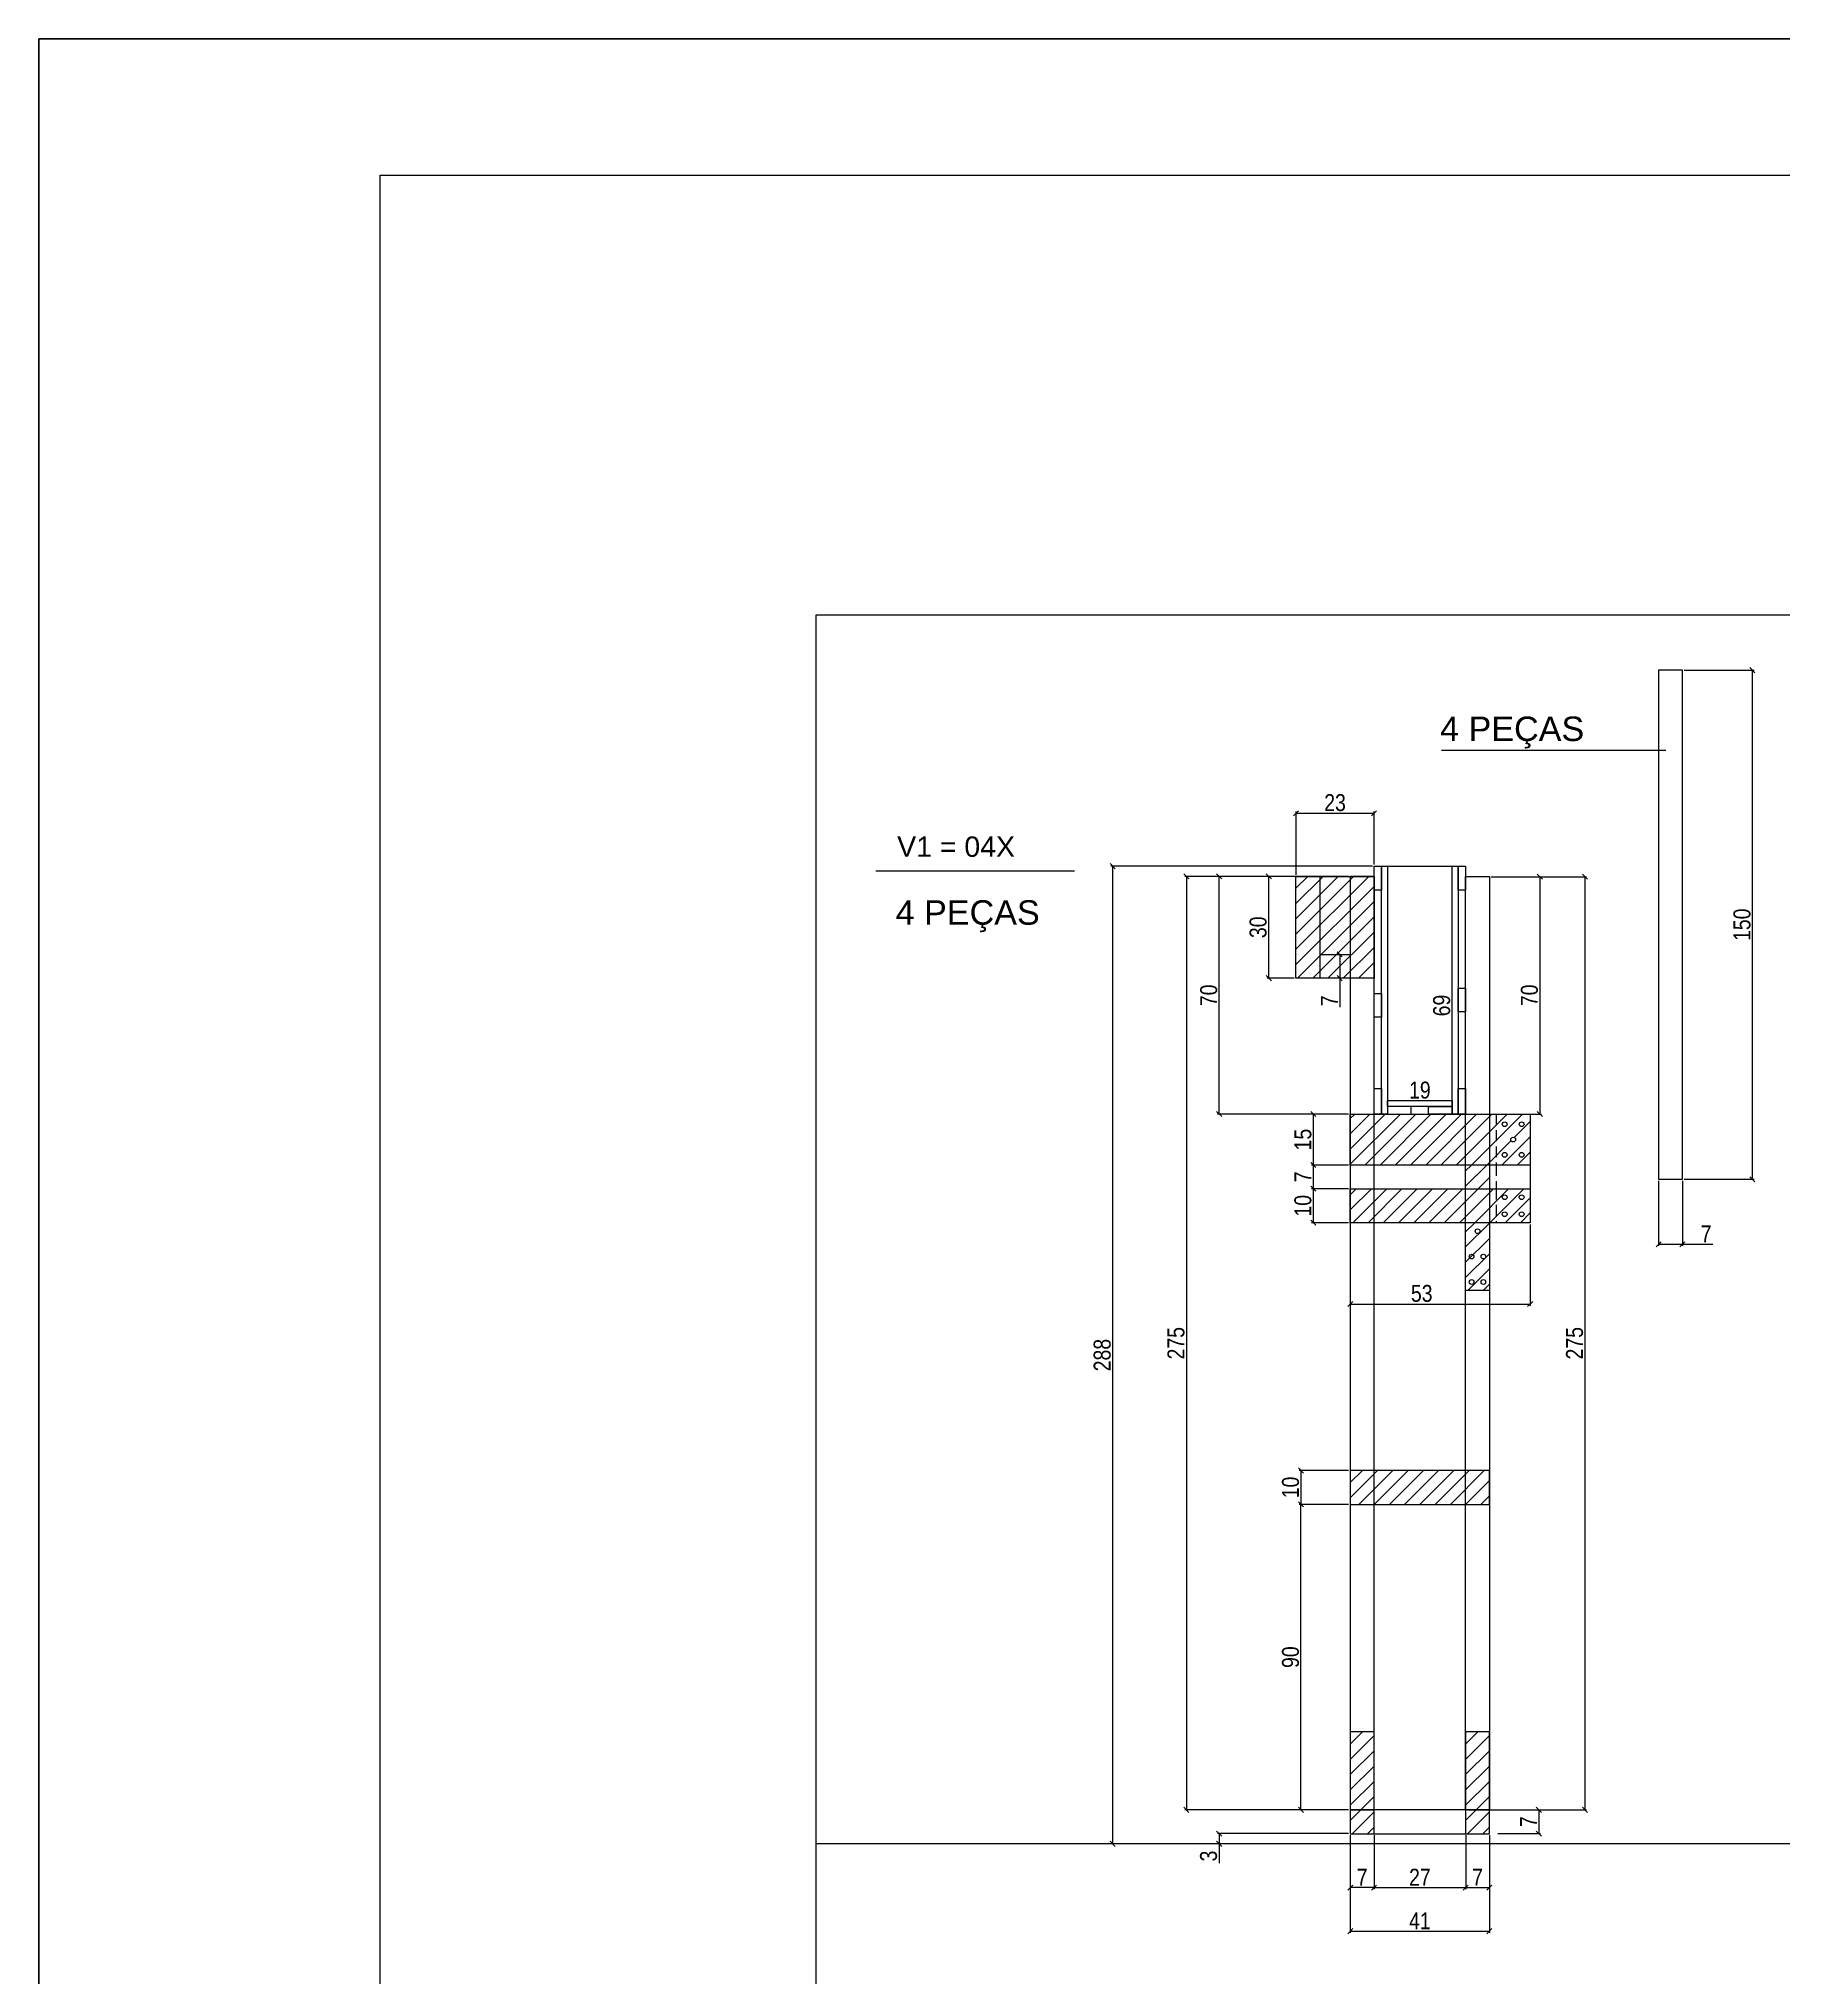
# Model space of a CAD drawing. Extents: x 16965 to 24320, y 205100 to 209880.
# Drawn here: x 16965 to 17993, y 208738 to 209880 of the extents above; entities that cross this region are included whole.
import ezdxf

# ---------------------------------------------------------------- set-up
doc = ezdxf.new("R2010")
doc.units = 0
doc.linetypes.add('DASHED2', pattern=[9.525, 6.35, -3.175])
doc.layers.get('0').update_dxf_attribs({"linetype": 'CONTINUOUS'})
doc.layers.get('DEFPOINTS').update_dxf_attribs({"linetype": 'CONTINUOUS'})
for name, color, linetype in [('8', 111, 'CONTINUOUS'), ('COTA', 241, 'CONTINUOUS'), ('detalhes', 4, 'CONTINUOUS'), ('HACHURA', 8, 'CONTINUOUS'), ('TIRAS REESCORAMENTO', 252, 'CONTINUOUS'), ('VIGAS', 3, 'CONTINUOUS')]:
    doc.layers.add(name, color=color, linetype=linetype)
doc.layers.add('FOLHA', color=255, linetype='CONTINUOUS', lineweight=40)
doc.styles.add('COTA TECNICA 2X', font='techl___.ttf', dxfattribs={"height": 10})
doc.styles.add('R80-50', font='arial.ttf', dxfattribs={"height": 10})
doc.dimstyles.new('SECAO', dxfattribs={"dimscale": 0.333333, "dimtxt": 5, "dimasz": 9, "dimexe": 3, "dimexo": 3, "dimgap": 3, "dimtad": 1, "dimdec": 1, "dimlfac": 0.5, "dimzin": 12, "dimdsep": 46, "dimtxsty": 'COTA TECNICA 2X', "dimblk1": 'OBLIQUE', "dimblk2": 'OBLIQUE', "dimsah": 1, "dimcen": 0.9, "dimclrd": 4, "dimclre": 4, "dimclrt": 240, "dimadec": 1, "dimazin": 3, "dimtfac": 1, "dimtdec": 1, "dimtmove": 0, "dimatfit": 3, "dimfxl": 1, "dimtolj": 1, "dimtzin": 12, "dimarcsym": 0})
pattern_1 = [(45, (-5854.2604, 10923.388), (-4.49012806, 4.49012806), [])]

# ---------------------------------------------------------------- blocks, each defined once
blk = doc.blocks.new('_Oblique')
at = {"color": 0, "linetype": 'ByBlock', "lineweight": -2}
blk.add_line((-0.5, -0.5), (0.5, 0.5), dxfattribs=at)
blk = doc.blocks.new('*D2756')
at = {"layer": 'DEFPOINTS', "color": 0, "transparency": 16777216}
for p in [(17737.6, 209386.8), (17641, 208836.7), (17737.6, 208836.7)]:
    blk.add_point(p, dxfattribs=at)
at = {"layer": 'detalhes', "color": 4, "lineweight": -2, "transparency": 16777216}
for p, q in [((17736.6, 209386.8), (17640, 209386.8)), ((17641, 209386.8), (17641, 208836.7)), ((17736.6, 208836.7), (17640, 208836.7))]:
    blk.add_line(p, q, dxfattribs=at)
at = {"layer": 'detalhes', "color": 4, "lineweight": -2, "transparency": 16777216, "xscale": 3, "yscale": 3, "zscale": 3}
for p, rotation in [((17641, 209386.8), 90), ((17641, 208836.7), 270)]:
    blk.add_blockref('_Oblique', p, dxfattribs=dict(at, rotation=rotation))
at = {"layer": 'detalhes', "color": 240, "transparency": 16777216, "insert": (17634.9, 209111.7), "char_height": 10, "attachment_point": 5, "rotation": 90, "style": 'COTA TECNICA 2X'}
blk.add_mtext('\\A1;275', dxfattribs=at)
blk = doc.blocks.new('*D2757')
at = {"layer": 'DEFPOINTS', "color": 0, "transparency": 16777216}
for p in [(17737.6, 208822.7), (17819.6, 208822.7), (17819.6, 208765.2)]:
    blk.add_point(p, dxfattribs=at)
at = {"layer": 'detalhes', "color": 4, "lineweight": -2, "transparency": 16777216}
for p, q in [((17737.6, 208821.7), (17737.6, 208764.2)), ((17819.6, 208821.7), (17819.6, 208764.2)), ((17737.6, 208765.2), (17819.6, 208765.2))]:
    blk.add_line(p, q, dxfattribs=at)
at = {"layer": 'detalhes', "color": 4, "lineweight": -2, "transparency": 16777216, "xscale": 3, "yscale": 3, "zscale": 3, "rotation": 180}
blk.add_blockref('_Oblique', (17737.6, 208765.2), dxfattribs=at)
at = {"layer": 'detalhes', "color": 4, "lineweight": -2, "transparency": 16777216, "xscale": 3, "yscale": 3, "zscale": 3}
blk.add_blockref('_Oblique', (17819.6, 208765.2), dxfattribs=at)
at = {"layer": 'detalhes', "color": 240, "transparency": 16777216, "insert": (17778.6, 208771.3), "char_height": 10, "attachment_point": 5, "style": 'COTA TECNICA 2X'}
blk.add_mtext('\\A1;41', dxfattribs=at)
blk = doc.blocks.new('*D2758')
at = {"layer": 'DEFPOINTS', "color": 0, "transparency": 16777216}
for p in [(17751.6, 208822.7), (17805.6, 208822.7), (17805.6, 208790.9)]:
    blk.add_point(p, dxfattribs=at)
at = {"layer": 'detalhes', "color": 4, "lineweight": -2, "transparency": 16777216}
for p, q in [((17751.6, 208821.7), (17751.6, 208789.9)), ((17805.6, 208821.7), (17805.6, 208789.9)), ((17751.6, 208790.9), (17805.6, 208790.9))]:
    blk.add_line(p, q, dxfattribs=at)
at = {"layer": 'detalhes', "color": 4, "lineweight": -2, "transparency": 16777216, "xscale": 3, "yscale": 3, "zscale": 3, "rotation": 180}
blk.add_blockref('_Oblique', (17751.6, 208790.9), dxfattribs=at)
at = {"layer": 'detalhes', "color": 4, "lineweight": -2, "transparency": 16777216, "xscale": 3, "yscale": 3, "zscale": 3}
blk.add_blockref('_Oblique', (17805.6, 208790.9), dxfattribs=at)
at = {"layer": 'detalhes', "color": 240, "transparency": 16777216, "insert": (17778.6, 208797), "char_height": 10, "attachment_point": 5, "style": 'COTA TECNICA 2X'}
blk.add_mtext('\\A1;27', dxfattribs=at)
blk = doc.blocks.new('*D2759')
at = {"layer": 'DEFPOINTS', "color": 0, "transparency": 16777216}
for p in [(17805.6, 208790.9), (17819.6, 208790.9), (17819.6, 208790.9)]:
    blk.add_point(p, dxfattribs=at)
at = {"layer": 'detalhes', "color": 4, "lineweight": -2, "transparency": 16777216}
blk.add_line((17805.6, 208790.9), (17819.6, 208790.9), dxfattribs=at)
at = {"layer": 'detalhes', "color": 4, "lineweight": -2, "transparency": 16777216, "xscale": 3, "yscale": 3, "zscale": 3, "rotation": 180}
blk.add_blockref('_Oblique', (17805.6, 208790.9), dxfattribs=at)
at = {"layer": 'detalhes', "color": 4, "lineweight": -2, "transparency": 16777216, "xscale": 3, "yscale": 3, "zscale": 3}
blk.add_blockref('_Oblique', (17819.6, 208790.9), dxfattribs=at)
at = {"layer": 'detalhes', "color": 240, "transparency": 16777216, "insert": (17812.6, 208797), "char_height": 10, "attachment_point": 5, "style": 'COTA TECNICA 2X'}
blk.add_mtext('\\A1;7', dxfattribs=at)
blk = doc.blocks.new('*D2760')
at = {"layer": 'DEFPOINTS', "color": 0, "transparency": 16777216}
for p in [(17737.6, 208790.9), (17737.6, 208790.9), (17751.6, 208790.9)]:
    blk.add_point(p, dxfattribs=at)
at = {"layer": 'detalhes', "color": 4, "lineweight": -2, "transparency": 16777216}
blk.add_line((17751.6, 208790.9), (17737.6, 208790.9), dxfattribs=at)
at = {"layer": 'detalhes', "color": 4, "lineweight": -2, "transparency": 16777216, "xscale": 3, "yscale": 3, "zscale": 3, "rotation": 180}
blk.add_blockref('_Oblique', (17737.6, 208790.9), dxfattribs=at)
at = {"layer": 'detalhes', "color": 4, "lineweight": -2, "transparency": 16777216, "xscale": 3, "yscale": 3, "zscale": 3}
blk.add_blockref('_Oblique', (17751.6, 208790.9), dxfattribs=at)
at = {"layer": 'detalhes', "color": 240, "transparency": 16777216, "insert": (17744.6, 208797), "char_height": 10, "attachment_point": 5, "style": 'COTA TECNICA 2X'}
blk.add_mtext('\\A1;7', dxfattribs=at)
blk = doc.blocks.new('*D2761')
at = {"layer": 'DEFPOINTS', "color": 0, "transparency": 16777216}
for p in [(17737.6, 209036.7), (17708.5, 209016.7), (17737.6, 209016.7)]:
    blk.add_point(p, dxfattribs=at)
at = {"layer": 'detalhes', "color": 4, "lineweight": -2, "transparency": 16777216}
for p, q in [((17736.6, 209036.7), (17707.5, 209036.7)), ((17708.5, 209036.7), (17708.5, 209016.7)), ((17736.6, 209016.7), (17707.5, 209016.7))]:
    blk.add_line(p, q, dxfattribs=at)
at = {"layer": 'detalhes', "color": 4, "lineweight": -2, "transparency": 16777216, "xscale": 3, "yscale": 3, "zscale": 3}
for p, rotation in [((17708.5, 209036.7), 90), ((17708.5, 209016.7), 270)]:
    blk.add_blockref('_Oblique', p, dxfattribs=dict(at, rotation=rotation))
at = {"layer": 'detalhes', "color": 240, "transparency": 16777216, "insert": (17702.4, 209026.7), "char_height": 10, "attachment_point": 5, "rotation": 90, "style": 'COTA TECNICA 2X'}
blk.add_mtext('\\A1;10', dxfattribs=at)
blk = doc.blocks.new('*D2762')
at = {"layer": 'DEFPOINTS', "color": 0, "transparency": 16777216}
for p in [(17660.3, 209386.8), (17737.6, 209386.8), (17737.6, 209246.7)]:
    blk.add_point(p, dxfattribs=at)
at = {"layer": 'detalhes', "color": 4, "lineweight": -2, "transparency": 16777216}
for p, q in [((17736.6, 209386.8), (17659.3, 209386.8)), ((17660.3, 209246.7), (17660.3, 209386.8)), ((17736.6, 209246.7), (17659.3, 209246.7))]:
    blk.add_line(p, q, dxfattribs=at)
at = {"layer": 'detalhes', "color": 4, "lineweight": -2, "transparency": 16777216, "xscale": 3, "yscale": 3, "zscale": 3}
for p, rotation in [((17660.3, 209386.8), 90), ((17660.3, 209246.7), 270)]:
    blk.add_blockref('_Oblique', p, dxfattribs=dict(at, rotation=rotation))
at = {"layer": 'detalhes', "color": 240, "transparency": 16777216, "insert": (17654.2, 209316.7), "char_height": 10, "attachment_point": 5, "rotation": 90, "style": 'COTA TECNICA 2X'}
blk.add_mtext('\\A1;70', dxfattribs=at)
blk = doc.blocks.new('*D2763')
at = {"layer": 'DEFPOINTS', "color": 0, "transparency": 16777216}
for p in [(17819.6, 209386.6), (17819.6, 209246.7), (17849.3, 209246.7)]:
    blk.add_point(p, dxfattribs=at)
at = {"layer": 'detalhes', "color": 4, "lineweight": -2, "transparency": 16777216}
for p, q in [((17820.6, 209386.6), (17850.3, 209386.6)), ((17849.3, 209386.6), (17849.3, 209246.7)), ((17820.6, 209246.7), (17850.3, 209246.7))]:
    blk.add_line(p, q, dxfattribs=at)
at = {"layer": 'detalhes', "color": 4, "lineweight": -2, "transparency": 16777216, "xscale": 3, "yscale": 3, "zscale": 3}
for p, rotation in [((17849.3, 209386.6), 90), ((17849.3, 209246.7), 270)]:
    blk.add_blockref('_Oblique', p, dxfattribs=dict(at, rotation=rotation))
at = {"layer": 'detalhes', "color": 240, "transparency": 16777216, "insert": (17843.2, 209316.7), "char_height": 10, "attachment_point": 5, "rotation": 90, "style": 'COTA TECNICA 2X'}
blk.add_mtext('\\A1;70', dxfattribs=at)
blk = doc.blocks.new('*D2764')
at = {"layer": 'DEFPOINTS', "color": 0, "transparency": 16777216}
for p in [(17751.6, 209392.8), (17597.5, 208816.7), (17737.6, 208816.7)]:
    blk.add_point(p, dxfattribs=at)
at = {"layer": 'detalhes', "color": 4, "lineweight": -2, "transparency": 16777216}
for p, q in [((17750.6, 209392.8), (17596.5, 209392.8)), ((17597.5, 209392.8), (17597.5, 208816.7)), ((17736.6, 208816.7), (17596.5, 208816.7))]:
    blk.add_line(p, q, dxfattribs=at)
at = {"layer": 'detalhes', "color": 4, "lineweight": -2, "transparency": 16777216, "xscale": 3, "yscale": 3, "zscale": 3}
for p, rotation in [((17597.5, 209392.8), 90), ((17597.5, 208816.7), 270)]:
    blk.add_blockref('_Oblique', p, dxfattribs=dict(at, rotation=rotation))
at = {"layer": 'detalhes', "color": 240, "transparency": 16777216, "insert": (17591.4, 209104.7), "char_height": 10, "attachment_point": 5, "rotation": 90, "style": 'COTA TECNICA 2X'}
blk.add_mtext('\\A1;288', dxfattribs=at)
blk = doc.blocks.new('*D2765')
at = {"layer": 'DEFPOINTS', "color": 0, "transparency": 16777216}
for p in [(17660.3, 208816.7), (17737.6, 208822.7), (17737.6, 208816.7)]:
    blk.add_point(p, dxfattribs=at)
at = {"layer": 'detalhes', "color": 4, "lineweight": -2, "transparency": 16777216}
for p, q in [((17736.6, 208822.7), (17659.3, 208822.7)), ((17736.6, 208816.7), (17659.3, 208816.7)), ((17660.3, 208822.7), (17660.3, 208816.7)), ((17660.3, 208816.7), (17660.3, 208805.3))]:
    blk.add_line(p, q, dxfattribs=at)
at = {"layer": 'detalhes', "color": 4, "lineweight": -2, "transparency": 16777216, "xscale": 3, "yscale": 3, "zscale": 3}
for p, rotation in [((17660.3, 208822.7), 90), ((17660.3, 208816.7), 270)]:
    blk.add_blockref('_Oblique', p, dxfattribs=dict(at, rotation=rotation))
at = {"layer": 'detalhes', "color": 240, "transparency": 16777216, "insert": (17654.1, 208809.5), "char_height": 10, "attachment_point": 5, "rotation": 90, "style": 'COTA TECNICA 2X'}
blk.add_mtext('\\A1;3', dxfattribs=at)
blk = doc.blocks.new('*D2766')
at = {"layer": 'DEFPOINTS', "color": 0, "transparency": 16777216}
for p in [(17774.6, 209392.8), (17797.6, 209392.8), (17774.6, 209254.7)]:
    blk.add_point(p, dxfattribs=at)
at = {"layer": 'detalhes', "color": 240, "transparency": 16777216, "insert": (17791.5, 209310.7), "char_height": 10, "attachment_point": 5, "rotation": 90, "style": 'COTA TECNICA 2X'}
blk.add_mtext('\\A1;69', dxfattribs=at)
blk = doc.blocks.new('*D2767')
at = {"layer": 'DEFPOINTS', "color": 0, "transparency": 16777216}
for p in [(17759.6, 209254.7), (17797.6, 209254.7), (17797.6, 209254.7)]:
    blk.add_point(p, dxfattribs=at)
at = {"layer": 'detalhes', "color": 240, "transparency": 16777216, "insert": (17778.6, 209260.8), "char_height": 10, "attachment_point": 5, "style": 'COTA TECNICA 2X'}
blk.add_mtext('\\A1;19', dxfattribs=at)
blk = doc.blocks.new('*D2768')
at = {"layer": 'DEFPOINTS', "color": 0, "transparency": 16777216}
for p in [(17708.5, 209016.7), (17737.6, 209016.7), (17736.6, 208836.7)]:
    blk.add_point(p, dxfattribs=at)
at = {"layer": 'detalhes', "color": 4, "lineweight": -2, "transparency": 16777216}
for p, q in [((17736.6, 209016.7), (17707.5, 209016.7)), ((17708.5, 208836.7), (17708.5, 209016.7)), ((17735.6, 208836.7), (17707.5, 208836.7))]:
    blk.add_line(p, q, dxfattribs=at)
at = {"layer": 'detalhes', "color": 4, "lineweight": -2, "transparency": 16777216, "xscale": 3, "yscale": 3, "zscale": 3}
for p, rotation in [((17708.5, 209016.7), 90), ((17708.5, 208836.7), 270)]:
    blk.add_blockref('_Oblique', p, dxfattribs=dict(at, rotation=rotation))
at = {"layer": 'detalhes', "color": 240, "transparency": 16777216, "insert": (17702.4, 208926.7), "char_height": 10, "attachment_point": 5, "rotation": 90, "style": 'COTA TECNICA 2X'}
blk.add_mtext('\\A1;90', dxfattribs=at)
blk = doc.blocks.new('*D2769')
at = {"layer": 'DEFPOINTS', "color": 0, "transparency": 16777216}
for p in [(17737.6, 209206.7), (17843.6, 209182.7), (17843.6, 209134.8)]:
    blk.add_point(p, dxfattribs=at)
at = {"layer": 'detalhes', "color": 4, "lineweight": -2, "transparency": 16777216}
for p, q in [((17737.6, 209205.7), (17737.6, 209133.8)), ((17843.6, 209181.7), (17843.6, 209133.8)), ((17737.6, 209134.8), (17843.6, 209134.8))]:
    blk.add_line(p, q, dxfattribs=at)
at = {"layer": 'detalhes', "color": 4, "lineweight": -2, "transparency": 16777216, "xscale": 3, "yscale": 3, "zscale": 3, "rotation": 180}
blk.add_blockref('_Oblique', (17737.6, 209134.8), dxfattribs=at)
at = {"layer": 'detalhes', "color": 4, "lineweight": -2, "transparency": 16777216, "xscale": 3, "yscale": 3, "zscale": 3}
blk.add_blockref('_Oblique', (17843.6, 209134.8), dxfattribs=at)
at = {"layer": 'detalhes', "color": 240, "transparency": 16777216, "insert": (17779.7, 209141), "char_height": 10, "attachment_point": 5, "style": 'COTA TECNICA 2X'}
blk.add_mtext('\\A1;53', dxfattribs=at)
blk = doc.blocks.new('*D2770')
at = {"layer": 'DEFPOINTS', "color": 0, "transparency": 16777216}
for p in [(17820.6, 209386.6), (17820.6, 208836.7), (17875.9, 208836.7)]:
    blk.add_point(p, dxfattribs=at)
at = {"layer": 'detalhes', "color": 4, "lineweight": -2, "transparency": 16777216}
for p, q in [((17821.6, 209386.6), (17876.9, 209386.6)), ((17875.9, 209386.6), (17875.9, 208836.7)), ((17821.6, 208836.7), (17876.9, 208836.7))]:
    blk.add_line(p, q, dxfattribs=at)
at = {"layer": 'detalhes', "color": 4, "lineweight": -2, "transparency": 16777216, "xscale": 3, "yscale": 3, "zscale": 3}
for p, rotation in [((17875.9, 209386.6), 90), ((17875.9, 208836.7), 270)]:
    blk.add_blockref('_Oblique', p, dxfattribs=dict(at, rotation=rotation))
at = {"layer": 'detalhes', "color": 240, "transparency": 16777216, "insert": (17869.8, 209111.7), "char_height": 10, "attachment_point": 5, "rotation": 90, "style": 'COTA TECNICA 2X'}
blk.add_mtext('\\A1;275', dxfattribs=at)
blk = doc.blocks.new('*D2771')
at = {"layer": 'DEFPOINTS', "color": 0, "transparency": 16777216}
for p in [(17805.6, 208836.7), (17823.6, 208822.7), (17848.7, 208822.7)]:
    blk.add_point(p, dxfattribs=at)
at = {"layer": 'detalhes', "color": 4, "lineweight": -2, "transparency": 16777216}
for p, q in [((17806.6, 208836.7), (17849.7, 208836.7)), ((17848.7, 208836.7), (17848.7, 208822.7)), ((17824.6, 208822.7), (17849.7, 208822.7))]:
    blk.add_line(p, q, dxfattribs=at)
at = {"layer": 'detalhes', "color": 4, "lineweight": -2, "transparency": 16777216, "xscale": 3, "yscale": 3, "zscale": 3}
for p, rotation in [((17848.7, 208836.7), 90), ((17848.7, 208822.7), 270)]:
    blk.add_blockref('_Oblique', p, dxfattribs=dict(at, rotation=rotation))
at = {"layer": 'detalhes', "color": 240, "transparency": 16777216, "insert": (17842.7, 208829.7), "char_height": 10, "attachment_point": 5, "rotation": 90, "style": 'COTA TECNICA 2X'}
blk.add_mtext('\\A1;7', dxfattribs=at)
blk = doc.blocks.new('*D2772')
at = {"layer": 'DEFPOINTS', "color": 0, "transparency": 16777216}
for p in [(17737.6, 209246.7), (17715.8, 209216.7), (17737.6, 209216.7)]:
    blk.add_point(p, dxfattribs=at)
at = {"layer": 'detalhes', "color": 4, "lineweight": -2, "transparency": 16777216}
for p, q in [((17736.6, 209246.7), (17714.8, 209246.7)), ((17715.8, 209246.7), (17715.8, 209216.7)), ((17736.6, 209216.7), (17714.8, 209216.7))]:
    blk.add_line(p, q, dxfattribs=at)
at = {"layer": 'detalhes', "color": 4, "lineweight": -2, "transparency": 16777216, "xscale": 3, "yscale": 3, "zscale": 3}
for p, rotation in [((17715.8, 209246.7), 90), ((17715.8, 209216.7), 270)]:
    blk.add_blockref('_Oblique', p, dxfattribs=dict(at, rotation=rotation))
at = {"layer": 'detalhes', "color": 240, "transparency": 16777216, "insert": (17709.7, 209231.7), "char_height": 10, "attachment_point": 5, "rotation": 90, "style": 'COTA TECNICA 2X'}
blk.add_mtext('\\A1;15', dxfattribs=at)
blk = doc.blocks.new('*D2773')
at = {"layer": 'DEFPOINTS', "color": 0, "transparency": 16777216}
for p in [(17737.6, 209202.7), (17715.8, 209182.7), (17737.6, 209182.7)]:
    blk.add_point(p, dxfattribs=at)
at = {"layer": 'detalhes', "color": 4, "lineweight": -2, "transparency": 16777216}
for p, q in [((17736.6, 209202.7), (17714.8, 209202.7)), ((17715.8, 209202.7), (17715.8, 209182.7)), ((17736.6, 209182.7), (17714.8, 209182.7))]:
    blk.add_line(p, q, dxfattribs=at)
at = {"layer": 'detalhes', "color": 4, "lineweight": -2, "transparency": 16777216, "xscale": 3, "yscale": 3, "zscale": 3}
for p, rotation in [((17715.8, 209202.7), 90), ((17715.8, 209182.7), 270)]:
    blk.add_blockref('_Oblique', p, dxfattribs=dict(at, rotation=rotation))
at = {"layer": 'detalhes', "color": 240, "transparency": 16777216, "insert": (17709.7, 209192.7), "char_height": 10, "attachment_point": 5, "rotation": 90, "style": 'COTA TECNICA 2X'}
blk.add_mtext('\\A1;10', dxfattribs=at)
blk = doc.blocks.new('*D2774')
at = {"layer": 'DEFPOINTS', "color": 0, "transparency": 16777216}
for p in [(17737.6, 209216.7), (17715.8, 209202.7), (17737.6, 209202.7)]:
    blk.add_point(p, dxfattribs=at)
at = {"layer": 'detalhes', "color": 4, "lineweight": -2, "transparency": 16777216}
for p, q in [((17736.6, 209216.7), (17714.8, 209216.7)), ((17715.8, 209216.7), (17715.8, 209202.7)), ((17736.6, 209202.7), (17714.8, 209202.7))]:
    blk.add_line(p, q, dxfattribs=at)
at = {"layer": 'detalhes', "color": 4, "lineweight": -2, "transparency": 16777216, "xscale": 3, "yscale": 3, "zscale": 3}
for p, rotation in [((17715.8, 209216.7), 90), ((17715.8, 209202.7), 270)]:
    blk.add_blockref('_Oblique', p, dxfattribs=dict(at, rotation=rotation))
at = {"layer": 'detalhes', "color": 240, "transparency": 16777216, "insert": (17709.7, 209209.7), "char_height": 10, "attachment_point": 5, "rotation": 90, "style": 'COTA TECNICA 2X'}
blk.add_mtext('\\A1;7', dxfattribs=at)
blk = doc.blocks.new('*D2777')
at = {"layer": 'DEFPOINTS', "color": 0, "transparency": 16777216}
for p in [(17689.6, 209386.8), (17705.6, 209386.8), (17705.6, 209326.8)]:
    blk.add_point(p, dxfattribs=at)
at = {"layer": 'detalhes', "color": 4, "lineweight": -2, "transparency": 16777216}
for p, q in [((17704.6, 209386.8), (17688.6, 209386.8)), ((17689.6, 209326.8), (17689.6, 209386.8)), ((17704.6, 209326.8), (17688.6, 209326.8))]:
    blk.add_line(p, q, dxfattribs=at)
at = {"layer": 'detalhes', "color": 4, "lineweight": -2, "transparency": 16777216, "xscale": 3, "yscale": 3, "zscale": 3}
for p, rotation in [((17689.6, 209386.8), 90), ((17689.6, 209326.8), 270)]:
    blk.add_blockref('_Oblique', p, dxfattribs=dict(at, rotation=rotation))
at = {"layer": 'detalhes', "color": 240, "transparency": 16777216, "insert": (17683.3, 209356.8), "char_height": 10, "attachment_point": 5, "rotation": 90, "style": 'COTA TECNICA 2X'}
blk.add_mtext('\\A1;30', dxfattribs=at)
blk = doc.blocks.new('*D2778')
at = {"layer": 'DEFPOINTS', "color": 0, "transparency": 16777216}
for p in [(17751.6, 209424), (17751.6, 209392.8), (17705.6, 209386.8)]:
    blk.add_point(p, dxfattribs=at)
at = {"layer": 'detalhes', "color": 4, "lineweight": -2, "transparency": 16777216}
for p, q in [((17705.6, 209387.8), (17705.6, 209425)), ((17705.6, 209424), (17751.6, 209424)), ((17751.6, 209393.8), (17751.6, 209425))]:
    blk.add_line(p, q, dxfattribs=at)
at = {"layer": 'detalhes', "color": 4, "lineweight": -2, "transparency": 16777216, "xscale": 3, "yscale": 3, "zscale": 3, "rotation": 180}
blk.add_blockref('_Oblique', (17705.6, 209424), dxfattribs=at)
at = {"layer": 'detalhes', "color": 4, "lineweight": -2, "transparency": 16777216, "xscale": 3, "yscale": 3, "zscale": 3}
blk.add_blockref('_Oblique', (17751.6, 209424), dxfattribs=at)
at = {"layer": 'detalhes', "color": 240, "transparency": 16777216, "insert": (17728.6, 209430.2), "char_height": 10, "attachment_point": 5, "style": 'COTA TECNICA 2X'}
blk.add_mtext('\\A1;23', dxfattribs=at)
blk = doc.blocks.new('*D2779')
at = {"layer": 'DEFPOINTS', "color": 0, "transparency": 16777216}
for p in [(17732, 209340.8), (17731.4, 209326.8), (17732, 209326.8)]:
    blk.add_point(p, dxfattribs=at)
at = {"layer": 'detalhes', "color": 4, "lineweight": -2, "transparency": 16777216}
for p, q in [((17731, 209340.8), (17730.4, 209340.8)), ((17731.4, 209340.8), (17731.4, 209326.8)), ((17731, 209326.8), (17730.4, 209326.8)), ((17731.4, 209326.8), (17731.4, 209309.7))]:
    blk.add_line(p, q, dxfattribs=at)
at = {"layer": 'detalhes', "color": 4, "lineweight": -2, "transparency": 16777216, "xscale": 3, "yscale": 3, "zscale": 3}
for p, rotation in [((17731.4, 209340.8), 90), ((17731.4, 209326.8), 270)]:
    blk.add_blockref('_Oblique', p, dxfattribs=dict(at, rotation=rotation))
at = {"layer": 'detalhes', "color": 240, "transparency": 16777216, "insert": (17725.3, 209313.5), "char_height": 10, "attachment_point": 5, "rotation": 90, "style": 'COTA TECNICA 2X'}
blk.add_mtext('\\A1;7', dxfattribs=at)
blk = doc.blocks.new('*D2775')
at = {"layer": 'DEFPOINTS', "color": 0, "transparency": 16777216}
for p in [(17919.3, 209208.3), (17933.3, 209208.3), (17933.3, 209170)]:
    blk.add_point(p, dxfattribs=at)
at = {"layer": 'detalhes', "color": 4, "lineweight": -2, "transparency": 16777216}
for p, q in [((17919.3, 209207.3), (17919.3, 209169)), ((17933.3, 209207.3), (17933.3, 209169)), ((17919.3, 209170), (17933.3, 209170)), ((17933.3, 209170), (17951.2, 209170))]:
    blk.add_line(p, q, dxfattribs=at)
at = {"layer": 'detalhes', "color": 4, "lineweight": -2, "transparency": 16777216, "xscale": 3, "yscale": 3, "zscale": 3, "rotation": 180}
blk.add_blockref('_Oblique', (17919.3, 209170), dxfattribs=at)
at = {"layer": 'detalhes', "color": 4, "lineweight": -2, "transparency": 16777216, "xscale": 3, "yscale": 3, "zscale": 3}
blk.add_blockref('_Oblique', (17933.3, 209170), dxfattribs=at)
at = {"layer": 'detalhes', "color": 240, "transparency": 16777216, "insert": (17947.3, 209176.1), "char_height": 10, "attachment_point": 5, "style": 'COTA TECNICA 2X'}
blk.add_mtext('\\A1;7', dxfattribs=at)
blk = doc.blocks.new('*D2776')
at = {"layer": 'DEFPOINTS', "color": 0, "transparency": 16777216}
for p in [(17933.3, 209508.3), (17974.6, 209508.3), (17933.3, 209208.3)]:
    blk.add_point(p, dxfattribs=at)
at = {"layer": 'detalhes', "color": 4, "lineweight": -2, "transparency": 16777216}
for p, q in [((17934.3, 209508.3), (17975.6, 209508.3)), ((17974.6, 209208.3), (17974.6, 209508.3)), ((17934.3, 209208.3), (17975.6, 209208.3))]:
    blk.add_line(p, q, dxfattribs=at)
at = {"layer": 'detalhes', "color": 4, "lineweight": -2, "transparency": 16777216, "xscale": 3, "yscale": 3, "zscale": 3}
for p, rotation in [((17974.6, 209508.3), 90), ((17974.6, 209208.3), 270)]:
    blk.add_blockref('_Oblique', p, dxfattribs=dict(at, rotation=rotation))
at = {"layer": 'detalhes', "color": 240, "transparency": 16777216, "insert": (17968.5, 209358.3), "char_height": 10, "attachment_point": 5, "rotation": 90, "style": 'COTA TECNICA 2X'}
blk.add_mtext('\\A1;150', dxfattribs=at)

msp = doc.modelspace()

# ---------------------------------------------------------------- hatches: boundary and pattern name
at = {"layer": 'COTA'}
h = msp.add_hatch(dxfattribs=at)
h.set_pattern_fill('ANSI31', color=256, scale=2, style=0)
h.set_pattern_definition([(45, (-1905.336, 204262.987), (-4.490128, 4.490128), [])])
h.paths.add_polyline_path([(17751.59, 209326.76), (17705.59, 209326.76), (17705.59, 209386.76), (17751.59, 209386.76)])
h = msp.add_hatch(dxfattribs=at)
h.set_pattern_fill('ANSI31', color=256, scale=2, style=0)
h.set_pattern_definition(pattern_1)
h.paths.add_polyline_path([(17843.59, 209246.71), (17737.59, 209246.71), (17737.59, 209216.71), (17843.59, 209216.71)])
edge = h.paths.add_edge_path(flags=16)
edge.add_arc((17828.59, 209222.71), 1.4, 0, 360)
edge = h.paths.add_edge_path(flags=16)
edge.add_arc((17833.59, 209231.71), 1.4, 0, 360)
edge = h.paths.add_edge_path(flags=16)
edge.add_arc((17828.59, 209240.71), 1.4, 0, 360)
edge = h.paths.add_edge_path(flags=16)
edge.add_arc((17838.59, 209222.71), 1.4, 0, 360)
edge = h.paths.add_edge_path(flags=16)
edge.add_arc((17838.59, 209240.71), 1.4, 0, 360)
h = msp.add_hatch(dxfattribs=at)
h.set_pattern_fill('ANSI31', color=256, scale=2, style=0)
h.set_pattern_definition(pattern_1)
h.paths.add_polyline_path([(17805.59, 209216.71), (17805.59, 209202.71), (17819.59, 209202.71), (17819.59, 209216.71)])
h = msp.add_hatch(dxfattribs=at)
h.set_pattern_fill('ANSI31', color=256, scale=2, style=0)
h.set_pattern_definition(pattern_1)
h.paths.add_polyline_path([(17843.59, 209202.71), (17737.59, 209202.71), (17737.59, 209182.71), (17843.59, 209182.71)])
edge = h.paths.add_edge_path(flags=16)
edge.add_arc((17828.59, 209197.71), 1.4, 0, 360)
edge = h.paths.add_edge_path(flags=16)
edge.add_arc((17828.59, 209187.71), 1.4, 0, 360)
edge = h.paths.add_edge_path(flags=16)
edge.add_arc((17838.59, 209197.71), 1.4, 0, 360)
edge = h.paths.add_edge_path(flags=16)
edge.add_arc((17838.59, 209187.71), 1.4, 0, 360)
h = msp.add_hatch(dxfattribs=at)
h.set_pattern_fill('ANSI31', color=256, scale=2, style=0)
h.set_pattern_definition(pattern_1)
h.paths.add_polyline_path([(17805.59, 209142.77), (17819.59, 209142.77), (17819.59, 209182.71), (17805.59, 209182.71)])
h = msp.add_hatch(dxfattribs=at)
h.set_pattern_fill('ANSI31', color=256, scale=2, style=0)
h.set_pattern_definition([(45, (-5854.2604, 10915.388), (-4.49012806, 4.49012806), [])])
h.paths.add_polyline_path([(17819.59, 209036.68), (17737.59, 209036.68), (17737.59, 209016.68), (17819.59, 209016.68)])
h = msp.add_hatch(dxfattribs=at)
h.set_pattern_fill('ANSI31', color=256, scale=2, style=0)
h.set_pattern_definition([(45, (-2106.627, 203013.4774), (-4.490128, 4.490128), [])])
h.paths.add_polyline_path([(17737.59, 208822.67), (17751.59, 208822.67), (17751.59, 208882.67), (17737.59, 208882.67)])
h = msp.add_hatch(dxfattribs=at)
h.set_pattern_fill('ANSI31', color=256, scale=2, style=0)
h.set_pattern_definition([(45, (-2038.627, 203013.4774), (-4.490128, 4.490128), [])])
h.paths.add_polyline_path([(17805.59, 208822.67), (17819.59, 208822.67), (17819.59, 208882.67), (17805.59, 208882.67)])

# ---------------------------------------------------------------- linework, layer by layer
at = {"color": 30}
for p, q in [((17165.77, 209799.92), (24239.28, 209799.92)), ((17165.77, 205180.82), (17165.77, 209799.92))]:
    msp.add_line(p, q, dxfattribs=at)
at = {"linetype": 'Continuous'}
for p, q in [((17933.31, 209508.31), (17919.31, 209508.31)), ((17919.31, 209508.31), (17919.31, 209208.31)), ((17933.31, 209208.31), (17933.31, 209508.31)), ((17719.59, 209386.76), (17719.59, 209326.76)), ((17719.59, 209340.76), (17737.59, 209340.76)), ((17843.59, 209216.71), (17843.59, 209202.71)), ((17919.31, 209208.31), (17933.31, 209208.31))]:
    msp.add_line(p, q, dxfattribs=at)
msp.add_line((17819.59, 209142.77), (17805.59, 209142.77))
for points in [[(17751.59, 209326.76), (17705.59, 209326.76), (17705.59, 209386.76), (17751.59, 209386.76)], [(17737.59, 208836.67), (17751.59, 208836.67), (17751.59, 209386.76), (17737.59, 209386.76)], [(17819.59, 208836.67), (17805.59, 208836.67), (17805.59, 209386.64), (17819.59, 209386.64)], [(17843.59, 209216.71), (17737.59, 209216.71), (17737.59, 209246.71), (17843.59, 209246.71)], [(17843.59, 209182.71), (17737.59, 209182.71), (17737.59, 209202.71), (17843.59, 209202.71)], [(17737.59, 208822.67), (17751.59, 208822.67), (17751.59, 208882.67), (17737.59, 208882.67)], [(17805.59, 208822.67), (17819.59, 208822.67), (17819.59, 208882.67), (17805.59, 208882.67)]]:
    msp.add_lwpolyline(points, close=True, dxfattribs=at)
for points in [[(17737.59, 209016.68), (17819.59, 209016.68), (17819.59, 209036.68), (17737.59, 209036.68), (17737.59, 209016.68)], [(17759.59, 208822.67), (17819.59, 208822.67), (17819.59, 208836.67), (17737.59, 208836.67), (17737.59, 208822.67), (17759.59, 208822.67)]]:
    msp.add_lwpolyline(points, dxfattribs=at)
for centre in [(17828.59, 209240.71), (17838.59, 209240.71), (17833.59, 209231.71), (17828.59, 209222.71), (17838.59, 209222.71), (17828.59, 209197.71), (17838.59, 209197.71), (17828.59, 209187.71), (17838.59, 209187.71), (17812.59, 209177.71), (17809.09, 209162.74), (17816.09, 209162.74), (17809.09, 209147.77), (17816.09, 209147.77)]:
    msp.add_circle(centre, 1.4)
at = {"layer": '8', "color": 5, "linetype": 'Continuous'}
msp.add_lwpolyline([(18019.58, 208576.06), (17422.76, 208576.06), (17422.76, 209540.84), (18019.58, 209540.84)], close=True, dxfattribs=at)
at = {"layer": 'COTA', "linetype": 'DASHED2'}
for p, q in [((17823.59, 209246.71), (17823.59, 209216.71)), ((17823.59, 209216.71), (17823.59, 209202.71)), ((17823.59, 209202.71), (17823.59, 209182.71))]:
    msp.add_line(p, q, dxfattribs=at)
at = {"layer": 'FOLHA'}
for p, q in [((16964.59, 209880.4), (24319.75, 209880.4)), ((16964.59, 205100.34), (16964.59, 209880.4))]:
    msp.add_line(p, q, dxfattribs=at)
at = {"layer": 'HACHURA', "color": 7}
msp.add_line((17457.92, 209390.02), (17575.07, 209390.02), dxfattribs=at)
at = {"layer": 'TIRAS REESCORAMENTO', "linetype": 'ByBlock'}
for p, q in [((17759.59, 209392.76), (17797.59, 209392.76)), ((18019.58, 208816.67), (17422.76, 208816.67))]:
    msp.add_line(p, q, dxfattribs=at)
for points in [[(17751.59, 209392.76), (17755.99, 209392.76), (17755.99, 209378.76), (17751.59, 209378.76)], [(17801.19, 209392.76), (17805.59, 209392.76), (17805.59, 209378.76), (17801.19, 209378.76)], [(17801.19, 209320.97), (17805.59, 209320.97), (17805.59, 209306.97), (17801.19, 209306.97)], [(17751.59, 209317.83), (17755.99, 209317.83), (17755.99, 209303.83), (17751.59, 209303.83)], [(17751.59, 209261.71), (17755.99, 209261.71), (17755.99, 209246.71), (17751.59, 209246.71)], [(17801.19, 209261.71), (17805.59, 209261.71), (17805.59, 209246.71), (17801.19, 209246.71)], [(17797.59, 209251.11), (17759.59, 209251.11), (17759.59, 209254.71), (17797.59, 209254.71)], [(17773.56, 209246.71), (17773.56, 209251.11), (17759.59, 209251.11), (17759.59, 209246.71)], [(17783.63, 209246.71), (17783.63, 209251.11), (17797.59, 209251.11), (17797.59, 209246.71)]]:
    msp.add_lwpolyline(points, close=True, dxfattribs=at)
for points in [[(17759.59, 209246.71), (17755.99, 209246.71), (17755.99, 209392.76), (17759.59, 209392.76), (17759.59, 209246.71)], [(17801.19, 209246.71), (17797.59, 209246.71), (17797.59, 209392.76), (17801.19, 209392.76), (17801.19, 209246.71)]]:
    msp.add_lwpolyline(points, dxfattribs=at)
at = {"layer": 'VIGAS', "color": 7}
msp.add_line((17791.33, 209461.14), (17923.51, 209461.14), dxfattribs=at)

# ---------------------------------------------------------------- texts
at = {"layer": 'VIGAS', "color": 7, "style": 'R80-50'}
msp.add_text('4 PEÇAS ', height=14.4, dxfattribs=at).set_placement((17790.51, 209466.58))
at = {"layer": 'VIGAS', "color": 7, "attachment_point": 1, "style": 'R80-50'}
for s, width, insert, char_height in [('V1 = 04X', 124.324, (17470.53, 209410.32), 12), ('4 PEÇAS', 162.221, (17469.6, 209372.73), 14.4)]:
    msp.add_mtext_dynamic_manual_height_columns(s, width=width, gutter_width=50, heights=[0], dxfattribs=dict(at, insert=insert, char_height=char_height))

# ---------------------------------------------------------------- dimensions: what is measured, and where the dimension line sits
at = {"layer": 'detalhes', "color": 3}
for base, p1, p2, picture, middle in [((17974.58, 209508.31), (17933.31, 209208.31), (17933.31, 209508.31), '*D2776', (17968.47, 209358.31)), ((17597.54, 208816.67), (17751.59, 209392.76), (17737.59, 208816.67), '*D2764', (17591.44, 209104.71)), ((17641.04, 208836.67), (17737.59, 209386.76), (17737.59, 208836.67), '*D2756', (17634.93, 209111.71)), ((17660.3, 209386.76), (17737.59, 209246.71), (17737.59, 209386.76), '*D2762', (17654.2, 209316.74)), ((17689.55, 209386.76), (17705.59, 209326.76), (17705.59, 209386.76), '*D2777', (17683.33, 209356.76)), ((17849.34, 209246.71), (17819.59, 209386.64), (17819.59, 209246.71), '*D2763', (17843.24, 209316.67)), ((17875.89, 208836.67), (17820.59, 209386.64), (17820.59, 208836.67), '*D2770', (17869.78, 209111.65)), ((17715.82, 209216.71), (17737.59, 209246.71), (17737.59, 209216.71), '*D2772', (17709.71, 209231.71)), ((17715.82, 209202.71), (17737.59, 209216.71), (17737.59, 209202.71), '*D2774', (17709.75, 209209.71)), ((17715.82, 209182.71), (17737.59, 209202.71), (17737.59, 209182.71), '*D2773', (17709.72, 209192.71)), ((17708.49, 209016.68), (17737.59, 209036.68), (17737.59, 209016.68), '*D2761', (17702.39, 209026.68)), ((17708.49, 209016.68), (17736.59, 208836.67), (17737.59, 209016.68), '*D2768', (17702.36, 208926.68)), ((17848.74, 208822.67), (17805.59, 208836.67), (17823.65, 208822.67), '*D2771', (17842.67, 208829.67)), ((17660.3, 208816.67), (17737.59, 208822.67), (17737.59, 208816.67), '*D2765', (17654.08, 208809.5))]:
    dim = msp.add_linear_dim(base=base, p1=p1, p2=p2, angle=90, dimstyle='SECAO', dxfattribs=at)
    dim.commit()
    dim.dimension.update_dxf_attribs({"geometry": picture, "text_midpoint": middle})
for base, p1, p2, picture, middle in [((17751.59, 209424.01), (17705.59, 209386.76), (17751.59, 209392.76), '*D2778', (17728.59, 209430.23)), ((17737.59, 208790.93), (17751.59, 208790.93), (17737.59, 208790.93), '*D2760', (17744.59, 208797))]:
    dim = msp.add_linear_dim(base=base, p1=p1, p2=p2, dimstyle='SECAO', dxfattribs=at)
    dim.commit()
    dim.dimension.update_dxf_attribs({"geometry": picture, "text_midpoint": middle})
dim = msp.add_linear_dim(base=(17797.59, 209392.76), p1=(17774.63, 209254.71), p2=(17774.63, 209392.76), angle=90, dimstyle='SECAO', override={"dimse1": 1, "dimse2": 1, "dimsd1": 1, "dimsd2": 1}, dxfattribs=at)
dim.commit()
dim.dimension.update_dxf_attribs({"geometry": '*D2766', "text_midpoint": (17797.59, 209310.68), "dimtype": 160})
dim = msp.add_linear_dim(base=(17731.4, 209326.76), p1=(17731.97, 209340.76), p2=(17731.97, 209326.76), angle=90, dimstyle='SECAO', dxfattribs=at)
dim.commit()
dim.dimension.update_dxf_attribs({"geometry": '*D2779', "text_midpoint": (17731.4, 209313.52), "dimtype": 160})
dim = msp.add_linear_dim(base=(17797.59, 209254.71), p1=(17759.59, 209254.71), p2=(17797.59, 209254.71), dimstyle='SECAO', override={"dimse1": 1, "dimse2": 1, "dimsd1": 1, "dimsd2": 1}, dxfattribs=at)
dim.commit()
dim.dimension.update_dxf_attribs({"geometry": '*D2767', "text_midpoint": (17778.59, 209254.71), "dimtype": 160})
for base, p1, p2, picture, middle in [((17843.59, 209134.79), (17737.59, 209206.71), (17843.59, 209182.71), '*D2769', (17779.73, 209134.79)), ((17933.31, 209170.01), (17919.31, 209208.31), (17933.31, 209208.31), '*D2775', (17947.29, 209170.01)), ((17819.59, 208765.21), (17737.59, 208822.67), (17819.59, 208822.67), '*D2757', (17778.59, 208765.21)), ((17805.59, 208790.93), (17751.59, 208822.67), (17805.59, 208822.67), '*D2758', (17778.59, 208790.93)), ((17819.59, 208790.93), (17805.59, 208790.93), (17819.59, 208790.93), '*D2759', (17812.59, 208790.93))]:
    dim = msp.add_linear_dim(base=base, p1=p1, p2=p2, dimstyle='SECAO', dxfattribs=at)
    dim.commit()
    dim.dimension.update_dxf_attribs({"geometry": picture, "text_midpoint": middle, "dimtype": 160})

doc.saveas('drawing.dxf')
